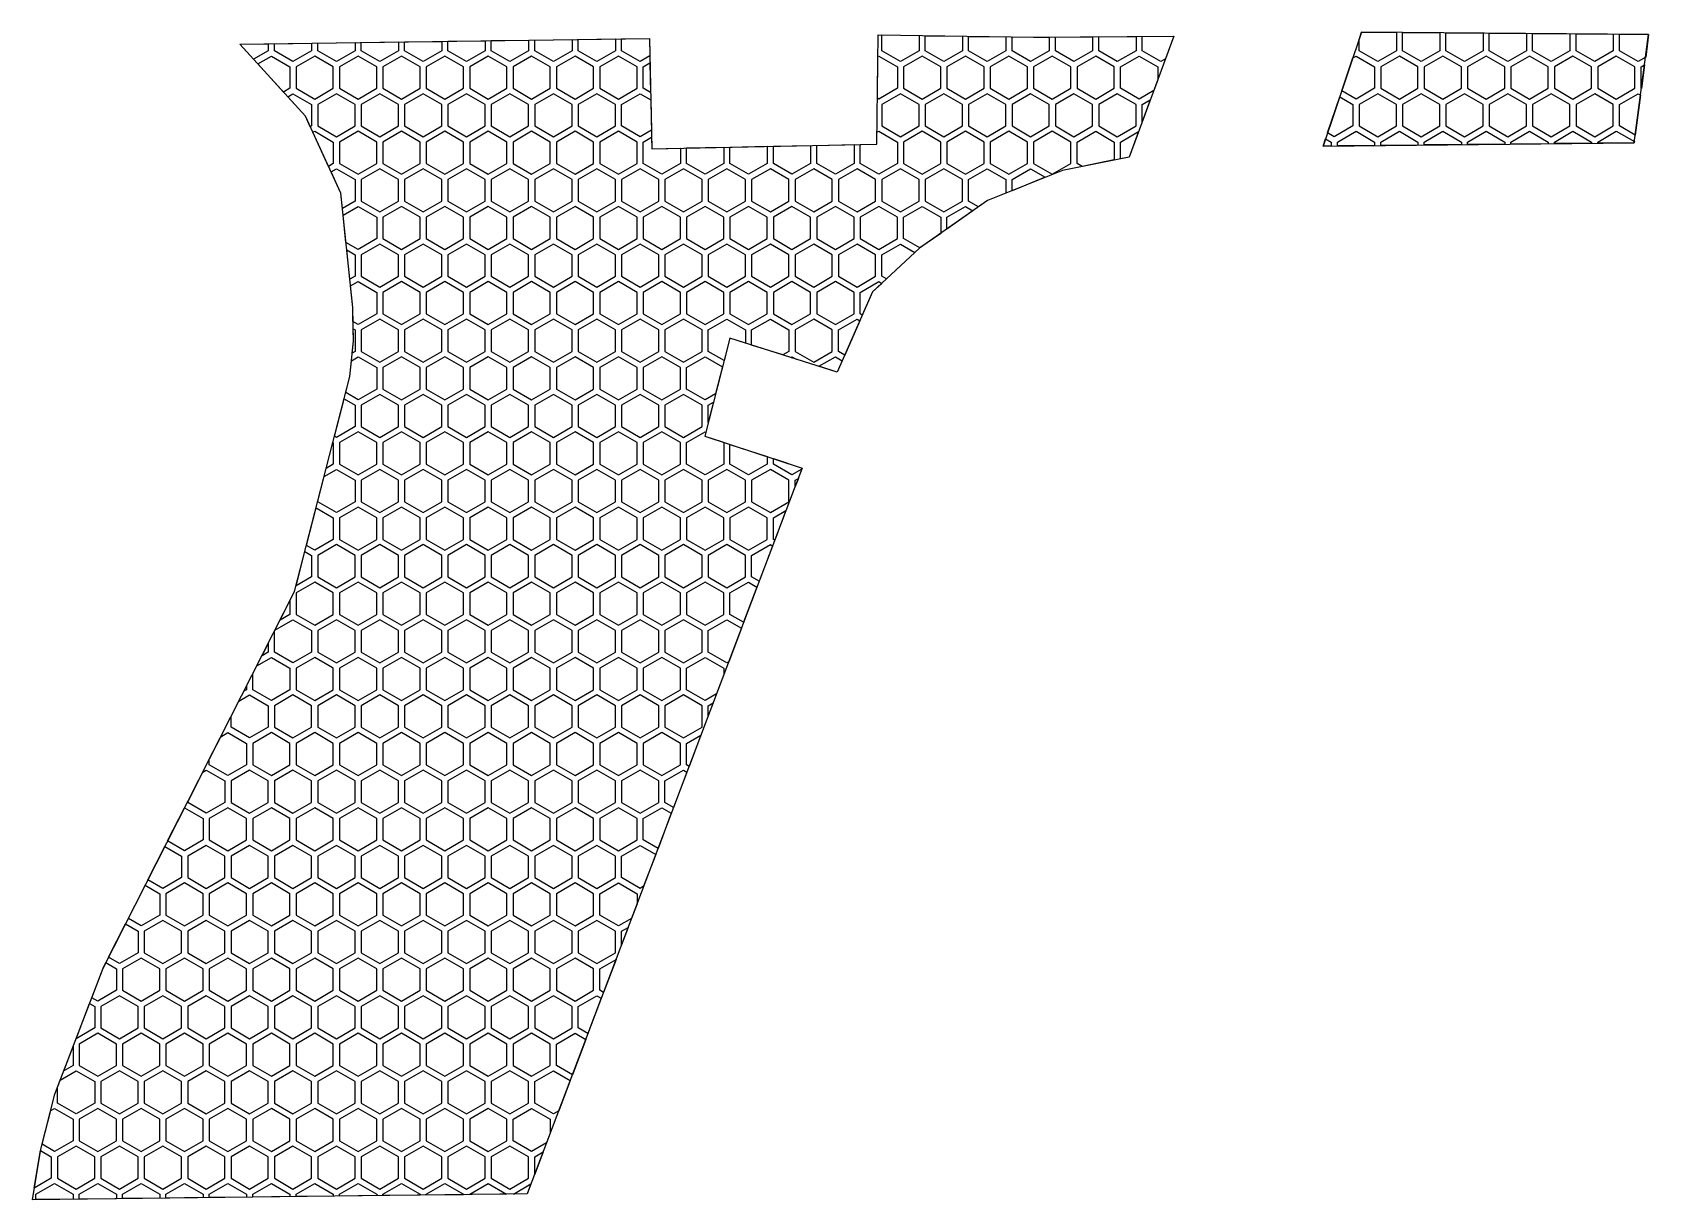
# Model space of a CAD drawing. Header units: millimetres. Extents: x -54 to 78, y -33 to 62.
import ezdxf

# ---------------------------------------------------------------- set-up
doc = ezdxf.new("R2010")
doc.units = ezdxf.units.MM
for name, color, linetype in [('background', 7, 'Continuous'), ('outline_1', 3, 'Continuous'), ('outline_2', 3, 'Continuous')]:
    doc.layers.add(name, color=color, linetype=linetype)

msp = doc.modelspace()

# ---------------------------------------------------------------- linework, layer by layer
at = {"layer": 'background'}
for points in [[(18.42, 61.89), (18.42, 60.66), (16.91, 59.78), (15.39, 60.66), (15.39, 61.94)], [(21.96, 61.84), (21.96, 60.66), (20.44, 59.78), (18.92, 60.66), (18.92, 61.88)], [(25.49, 61.78), (25.49, 60.66), (23.97, 59.78), (22.46, 60.66), (22.46, 61.83)], [(39.16, 61.85), (38.47, 60), (38.1, 59.78), (36.58, 60.66), (36.58, 61.83)], [(57.27, 62.14), (57.27, 60.66), (55.75, 59.78), (54.24, 60.66), (54.24, 61.57), (54.43, 62.16)], [(60.8, 62.11), (60.8, 60.66), (59.28, 59.78), (57.77, 60.66), (57.77, 62.13)], [(64.33, 62.08), (64.33, 60.66), (62.81, 59.78), (61.3, 60.66), (61.3, 62.11)], [(67.86, 62.06), (67.86, 60.66), (66.34, 59.78), (64.83, 60.66), (64.83, 62.08)], [(71.39, 62.03), (71.39, 60.66), (69.88, 59.78), (68.36, 60.66), (68.36, 62.06)], [(74.92, 62.01), (74.92, 60.66), (73.41, 59.78), (71.89, 60.66), (71.89, 62.03)], [(77.8, 61.99), (77.56, 60.14), (76.94, 59.78), (75.42, 60.66), (75.42, 62.01)], [(-36.85, 61.19), (-34.54, 61.23), (-34.54, 60.66), (-35.73, 59.97)], [(-31.01, 61.27), (-31.01, 60.66), (-32.53, 59.78), (-34.04, 60.66), (-34.04, 61.23)], [(-27.48, 61.32), (-27.48, 60.66), (-29, 59.78), (-30.51, 60.66), (-30.51, 61.28)], [(-23.95, 61.37), (-23.95, 60.66), (-25.46, 59.78), (-26.98, 60.66), (-26.98, 61.33)], [(-20.42, 61.42), (-20.42, 60.66), (-21.93, 59.78), (-23.45, 60.66), (-23.45, 61.38)], [(-16.89, 61.47), (-16.89, 60.66), (-18.4, 59.78), (-19.92, 60.66), (-19.92, 61.43)], [(-13.36, 61.52), (-13.36, 60.66), (-14.87, 59.78), (-16.39, 60.66), (-16.39, 61.48)], [(-9.82, 61.57), (-9.82, 60.66), (-11.34, 59.78), (-12.86, 60.66), (-12.86, 61.53)], [(-6.29, 61.62), (-6.29, 60.66), (-7.81, 59.78), (-9.32, 60.66), (-9.32, 61.58)], [(-3.52, 61.66), (-3.49, 60.24), (-4.28, 59.78), (-5.79, 60.66), (-5.79, 61.62)], [(29.02, 61.76), (29.02, 60.66), (27.5, 59.78), (25.99, 60.66), (25.99, 61.78), (27.74, 61.75)], [(32.55, 61.79), (32.55, 60.66), (31.03, 59.78), (29.52, 60.66), (29.52, 61.77)], [(36.08, 61.82), (36.08, 60.66), (34.56, 59.78), (33.05, 60.66), (33.05, 61.8)], [(-35.39, 59.59), (-34.29, 60.22), (-32.78, 59.35), (-32.78, 57.6), (-33.3, 57.3)], [(-29.25, 59.35), (-30.76, 60.22), (-32.28, 59.35), (-32.28, 57.6), (-30.76, 56.72), (-29.25, 57.6)], [(-25.71, 59.35), (-27.23, 60.22), (-28.75, 59.35), (-28.75, 57.6), (-27.23, 56.72), (-25.71, 57.6)], [(-22.18, 59.35), (-23.7, 60.22), (-25.21, 59.35), (-25.21, 57.6), (-23.7, 56.72), (-22.18, 57.6)], [(-18.65, 59.35), (-20.17, 60.22), (-21.68, 59.35), (-21.68, 57.6), (-20.17, 56.72), (-18.65, 57.6)], [(-15.12, 59.35), (-16.64, 60.22), (-18.15, 59.35), (-18.15, 57.6), (-16.64, 56.72), (-15.12, 57.6)], [(-11.59, 59.35), (-13.11, 60.22), (-14.62, 59.35), (-14.62, 57.6), (-13.11, 56.72), (-11.59, 57.6)], [(-8.06, 59.35), (-9.57, 60.22), (-11.09, 59.35), (-11.09, 57.6), (-9.57, 56.72), (-8.06, 57.6)], [(-4.53, 59.35), (-6.04, 60.22), (-7.56, 59.35), (-7.56, 57.6), (-6.04, 56.72), (-4.53, 57.6)], [(-3.42, 57.25), (-4.03, 57.6), (-4.03, 59.35), (-3.48, 59.67)], [(15.08, 60.19), (15.14, 60.22), (16.66, 59.35), (16.66, 57.6), (15.14, 56.72), (15.03, 56.79)], [(20.19, 59.35), (18.67, 60.22), (17.16, 59.35), (17.16, 57.6), (18.67, 56.72), (20.19, 57.6)], [(23.72, 59.35), (22.21, 60.22), (20.69, 59.35), (20.69, 57.6), (22.21, 56.72), (23.72, 57.6)], [(27.25, 59.35), (25.74, 60.22), (24.22, 59.35), (24.22, 57.6), (25.74, 56.72), (27.25, 57.6)], [(30.78, 59.35), (29.27, 60.22), (27.75, 59.35), (27.75, 57.6), (29.27, 56.72), (30.78, 57.6)], [(34.31, 59.35), (32.8, 60.22), (31.28, 59.35), (31.28, 57.6), (32.8, 56.72), (34.31, 57.6)], [(37.52, 57.41), (36.33, 56.72), (34.81, 57.6), (34.81, 59.35), (36.33, 60.22), (37.85, 59.35), (37.85, 58.3)], [(53.73, 60.08), (53.99, 60.22), (55.5, 59.35), (55.5, 57.6), (53.99, 56.72), (52.83, 57.39)], [(59.03, 59.35), (57.52, 60.22), (56, 59.35), (56, 57.6), (57.52, 56.72), (59.03, 57.6)], [(62.56, 59.35), (61.05, 60.22), (59.53, 59.35), (59.53, 57.6), (61.05, 56.72), (62.56, 57.6)], [(66.09, 59.35), (64.58, 60.22), (63.06, 59.35), (63.06, 57.6), (64.58, 56.72), (66.09, 57.6)], [(69.63, 59.35), (68.11, 60.22), (66.59, 59.35), (66.59, 57.6), (68.11, 56.72), (69.63, 57.6)], [(73.16, 59.35), (71.64, 60.22), (70.13, 59.35), (70.13, 57.6), (71.64, 56.72), (73.16, 57.6)], [(76.69, 59.35), (75.17, 60.22), (73.66, 59.35), (73.66, 57.6), (75.17, 56.72), (76.69, 57.6)], [(77.22, 57.58), (77.19, 57.6), (77.19, 59.35), (77.47, 59.51)], [(-31.52, 55.34), (-32.96, 56.92), (-32.53, 57.16), (-31.01, 56.29), (-31.01, 54.54), (-31.12, 54.48)], [(-27.48, 56.29), (-29, 57.16), (-30.51, 56.29), (-30.51, 54.54), (-29, 53.66), (-27.48, 54.54)], [(-23.95, 56.29), (-25.46, 57.16), (-26.98, 56.29), (-26.98, 54.54), (-25.46, 53.66), (-23.95, 54.54)], [(-20.42, 56.29), (-21.93, 57.16), (-23.45, 56.29), (-23.45, 54.54), (-21.93, 53.66), (-20.42, 54.54)], [(-16.89, 56.29), (-18.4, 57.16), (-19.92, 56.29), (-19.92, 54.54), (-18.4, 53.66), (-16.89, 54.54)], [(-13.36, 56.29), (-14.87, 57.16), (-16.39, 56.29), (-16.39, 54.54), (-14.87, 53.66), (-13.36, 54.54)], [(-9.82, 56.29), (-11.34, 57.16), (-12.86, 56.29), (-12.86, 54.54), (-11.34, 53.66), (-9.82, 54.54)], [(-6.29, 56.29), (-7.81, 57.16), (-9.32, 56.29), (-9.32, 54.54), (-7.81, 53.66), (-6.29, 54.54)], [(-3.36, 54.2), (-4.28, 53.66), (-5.79, 54.54), (-5.79, 56.29), (-4.28, 57.16), (-3.41, 56.66)], [(18.42, 56.29), (16.91, 57.16), (15.39, 56.29), (15.39, 54.54), (16.91, 53.66), (18.42, 54.54)], [(21.96, 56.29), (20.44, 57.16), (18.92, 56.29), (18.92, 54.54), (20.44, 53.66), (21.96, 54.54)], [(25.49, 56.29), (23.97, 57.16), (22.46, 56.29), (22.46, 54.54), (23.97, 53.66), (25.49, 54.54)], [(29.02, 56.29), (27.5, 57.16), (25.99, 56.29), (25.99, 54.54), (27.5, 53.66), (29.02, 54.54)], [(32.55, 56.29), (31.03, 57.16), (29.52, 56.29), (29.52, 54.54), (31.03, 53.66), (32.55, 54.54)], [(36.08, 56.29), (34.56, 57.16), (33.05, 56.29), (33.05, 54.54), (34.56, 53.66), (36.08, 54.54)], [(36.58, 54.88), (36.58, 56.29), (37.24, 56.67)], [(52.66, 56.91), (53.74, 56.29), (53.74, 54.54), (52.22, 53.66), (51.67, 53.98)], [(57.27, 56.29), (55.75, 57.16), (54.24, 56.29), (54.24, 54.54), (55.75, 53.66), (57.27, 54.54)], [(60.8, 56.29), (59.28, 57.16), (57.77, 56.29), (57.77, 54.54), (59.28, 53.66), (60.8, 54.54)], [(64.33, 56.29), (62.81, 57.16), (61.3, 56.29), (61.3, 54.54), (62.81, 53.66), (64.33, 54.54)], [(67.86, 56.29), (66.34, 57.16), (64.83, 56.29), (64.83, 54.54), (66.34, 53.66), (67.86, 54.54)], [(71.39, 56.29), (69.88, 57.16), (68.36, 56.29), (68.36, 54.54), (69.88, 53.66), (71.39, 54.54)], [(74.92, 56.29), (73.41, 57.16), (71.89, 56.29), (71.89, 54.54), (73.41, 53.66), (74.92, 54.54)], [(76.71, 53.8), (75.42, 54.54), (75.42, 56.29), (76.94, 57.16), (77.14, 57.05)], [(-30.91, 54.02), (-30.76, 54.11), (-29.25, 53.23), (-29.25, 51.48), (-29.64, 51.25)], [(-25.71, 53.23), (-27.23, 54.11), (-28.75, 53.23), (-28.75, 51.48), (-27.23, 50.61), (-25.71, 51.48)], [(-22.18, 53.23), (-23.7, 54.11), (-25.21, 53.23), (-25.21, 51.48), (-23.7, 50.61), (-22.18, 51.48)], [(-18.65, 53.23), (-20.17, 54.11), (-21.68, 53.23), (-21.68, 51.48), (-20.17, 50.61), (-18.65, 51.48)], [(-15.12, 53.23), (-16.64, 54.11), (-18.15, 53.23), (-18.15, 51.48), (-16.64, 50.61), (-15.12, 51.48)], [(-11.59, 53.23), (-13.11, 54.11), (-14.62, 53.23), (-14.62, 51.48), (-13.11, 50.61), (-11.59, 51.48)], [(-8.06, 53.23), (-9.57, 54.11), (-11.09, 53.23), (-11.09, 51.48), (-9.57, 50.61), (-8.06, 51.48)], [(-4.53, 53.23), (-6.04, 54.11), (-7.56, 53.23), (-7.56, 51.48), (-6.04, 50.61), (-4.53, 51.48)], [(14.98, 53.06), (14.99, 54.02), (15.14, 54.11), (16.66, 53.23), (16.66, 51.48), (15.14, 50.61), (13.63, 51.48), (13.63, 53.03)], [(20.19, 53.23), (18.67, 54.11), (17.16, 53.23), (17.16, 51.48), (18.67, 50.61), (20.19, 51.48)], [(23.72, 53.23), (22.21, 54.11), (20.69, 53.23), (20.69, 51.48), (22.21, 50.61), (23.72, 51.48)], [(27.25, 53.23), (25.74, 54.11), (24.22, 53.23), (24.22, 51.48), (25.74, 50.61), (27.25, 51.48)], [(30.78, 53.23), (29.27, 54.11), (27.75, 53.23), (27.75, 51.48), (29.27, 50.61), (30.78, 51.48)], [(31.7, 51.24), (31.28, 51.48), (31.28, 53.23), (32.8, 54.11), (34.31, 53.23), (34.31, 51.77)], [(35.52, 52.01), (34.81, 51.87), (34.81, 53.23), (36.29, 54.08)], [(52.47, 52.91), (52.47, 53.23), (53.99, 54.11), (55.5, 53.23), (55.5, 52.94)], [(56, 52.95), (56, 53.23), (57.52, 54.11), (59.03, 53.23), (59.03, 52.98)], [(59.53, 52.99), (59.53, 53.23), (61.05, 54.11), (62.56, 53.23), (62.56, 53.02)], [(63.06, 53.02), (63.06, 53.23), (64.58, 54.11), (66.09, 53.23), (66.09, 53.06)], [(66.59, 53.06), (66.59, 53.23), (68.11, 54.11), (69.63, 53.23), (69.63, 53.09)], [(70.13, 53.1), (70.13, 53.23), (71.64, 54.11), (73.16, 53.23), (73.16, 53.13)], [(76.63, 53.17), (73.66, 53.14), (73.66, 53.23), (75.17, 54.11), (76.64, 53.26)], [(-3.32, 52.69), (-1, 52.74), (-1, 51.48), (-2.51, 50.61), (-4.03, 51.48), (-4.03, 53.23), (-3.34, 53.63)], [(2.53, 52.81), (2.53, 51.48), (1.02, 50.61), (-0.5, 51.48), (-0.5, 52.75)], [(6.07, 52.88), (6.07, 51.48), (4.55, 50.61), (3.03, 51.48), (3.03, 52.82)], [(9.6, 52.95), (9.6, 51.48), (8.08, 50.61), (6.57, 51.48), (6.57, 52.89)], [(13.13, 53.02), (13.13, 51.48), (11.61, 50.61), (10.1, 51.48), (10.1, 52.96)], [(51.31, 52.9), (51.51, 53.5), (51.97, 53.23), (51.97, 52.91)], [(-28.63, 49.07), (-29.43, 50.8), (-29, 51.05), (-27.48, 50.17), (-27.48, 48.42), (-28.5, 47.83)], [(-23.95, 50.17), (-25.46, 51.05), (-26.98, 50.17), (-26.98, 48.42), (-25.46, 47.55), (-23.95, 48.42)], [(-20.42, 50.17), (-21.93, 51.05), (-23.45, 50.17), (-23.45, 48.42), (-21.93, 47.55), (-20.42, 48.42)], [(-16.89, 50.17), (-18.4, 51.05), (-19.92, 50.17), (-19.92, 48.42), (-18.4, 47.55), (-16.89, 48.42)], [(-13.36, 50.17), (-14.87, 51.05), (-16.39, 50.17), (-16.39, 48.42), (-14.87, 47.55), (-13.36, 48.42)], [(-9.82, 50.17), (-11.34, 51.05), (-12.86, 50.17), (-12.86, 48.42), (-11.34, 47.55), (-9.82, 48.42)], [(-6.29, 50.17), (-7.81, 51.05), (-9.32, 50.17), (-9.32, 48.42), (-7.81, 47.55), (-6.29, 48.42)], [(-2.76, 50.17), (-4.28, 51.05), (-5.79, 50.17), (-5.79, 48.42), (-4.28, 47.55), (-2.76, 48.42)], [(0.77, 50.17), (-0.75, 51.05), (-2.26, 50.17), (-2.26, 48.42), (-0.75, 47.55), (0.77, 48.42)], [(4.3, 50.17), (2.78, 51.05), (1.27, 50.17), (1.27, 48.42), (2.78, 47.55), (4.3, 48.42)], [(7.83, 50.17), (6.32, 51.05), (4.8, 50.17), (4.8, 48.42), (6.32, 47.55), (7.83, 48.42)], [(11.36, 50.17), (9.85, 51.05), (8.33, 50.17), (8.33, 48.42), (9.85, 47.55), (11.36, 48.42)], [(14.89, 50.17), (13.38, 51.05), (11.86, 50.17), (11.86, 48.42), (13.38, 47.55), (14.89, 48.42)], [(18.42, 50.17), (16.91, 51.05), (15.39, 50.17), (15.39, 48.42), (16.91, 47.55), (18.42, 48.42)], [(21.96, 50.17), (20.44, 51.05), (18.92, 50.17), (18.92, 48.42), (20.44, 47.55), (21.96, 48.42)], [(23.99, 48.46), (23.26, 47.96), (22.46, 48.42), (22.46, 50.17), (23.97, 51.05), (25.49, 50.17), (25.49, 49.07)], [(25.99, 49.27), (25.99, 50.17), (27.5, 51.05), (28.7, 50.36)], [(-28.45, 47.29), (-27.23, 47.99), (-25.71, 47.12), (-25.71, 45.37), (-27.23, 44.49), (-28.22, 45.06)], [(-22.18, 47.12), (-23.7, 47.99), (-25.21, 47.12), (-25.21, 45.37), (-23.7, 44.49), (-22.18, 45.37)], [(-18.65, 47.12), (-20.17, 47.99), (-21.68, 47.12), (-21.68, 45.37), (-20.17, 44.49), (-18.65, 45.37)], [(-15.12, 47.12), (-16.64, 47.99), (-18.15, 47.12), (-18.15, 45.37), (-16.64, 44.49), (-15.12, 45.37)], [(-11.59, 47.12), (-13.11, 47.99), (-14.62, 47.12), (-14.62, 45.37), (-13.11, 44.49), (-11.59, 45.37)], [(-8.06, 47.12), (-9.57, 47.99), (-11.09, 47.12), (-11.09, 45.37), (-9.57, 44.49), (-8.06, 45.37)], [(-4.53, 47.12), (-6.04, 47.99), (-7.56, 47.12), (-7.56, 45.37), (-6.04, 44.49), (-4.53, 45.37)], [(-1, 47.12), (-2.51, 47.99), (-4.03, 47.12), (-4.03, 45.37), (-2.51, 44.49), (-1, 45.37)], [(2.53, 47.12), (1.02, 47.99), (-0.5, 47.12), (-0.5, 45.37), (1.02, 44.49), (2.53, 45.37)], [(6.07, 47.12), (4.55, 47.99), (3.03, 47.12), (3.03, 45.37), (4.55, 44.49), (6.07, 45.37)], [(9.6, 47.12), (8.08, 47.99), (6.57, 47.12), (6.57, 45.37), (8.08, 44.49), (9.6, 45.37)], [(13.13, 47.12), (11.61, 47.99), (10.1, 47.12), (10.1, 45.37), (11.61, 44.49), (13.13, 45.37)], [(16.66, 47.12), (15.14, 47.99), (13.63, 47.12), (13.63, 45.37), (15.14, 44.49), (16.66, 45.37)], [(18.48, 44.61), (17.16, 45.37), (17.16, 47.12), (18.67, 47.99), (20.19, 47.12), (20.19, 45.8)], [(20.69, 46.15), (20.69, 47.12), (22.21, 47.99), (22.81, 47.64)], [(-23.95, 44.06), (-25.46, 44.93), (-26.98, 44.06), (-26.98, 42.31), (-25.46, 41.43), (-23.95, 42.31)], [(-20.42, 44.06), (-21.93, 44.93), (-23.45, 44.06), (-23.45, 42.31), (-21.93, 41.43), (-20.42, 42.31)], [(-16.89, 44.06), (-18.4, 44.93), (-19.92, 44.06), (-19.92, 42.31), (-18.4, 41.43), (-16.89, 42.31)], [(-13.36, 44.06), (-14.87, 44.93), (-16.39, 44.06), (-16.39, 42.31), (-14.87, 41.43), (-13.36, 42.31)], [(-9.82, 44.06), (-11.34, 44.93), (-12.86, 44.06), (-12.86, 42.31), (-11.34, 41.43), (-9.82, 42.31)], [(-6.29, 44.06), (-7.81, 44.93), (-9.32, 44.06), (-9.32, 42.31), (-7.81, 41.43), (-6.29, 42.31)], [(-2.76, 44.06), (-4.28, 44.93), (-5.79, 44.06), (-5.79, 42.31), (-4.28, 41.43), (-2.76, 42.31)], [(0.77, 44.06), (-0.75, 44.93), (-2.26, 44.06), (-2.26, 42.31), (-0.75, 41.43), (0.77, 42.31)], [(4.3, 44.06), (2.78, 44.93), (1.27, 44.06), (1.27, 42.31), (2.78, 41.43), (4.3, 42.31)], [(7.83, 44.06), (6.32, 44.93), (4.8, 44.06), (4.8, 42.31), (6.32, 41.43), (7.83, 42.31)], [(11.36, 44.06), (9.85, 44.93), (8.33, 44.06), (8.33, 42.31), (9.85, 41.43), (11.36, 42.31)], [(14.89, 44.06), (13.38, 44.93), (11.86, 44.06), (11.86, 42.31), (13.38, 41.43), (14.89, 42.31)], [(15.77, 42.09), (15.39, 42.31), (15.39, 44.06), (16.91, 44.93), (18.09, 44.25)], [(-28.15, 44.45), (-27.48, 44.06), (-27.48, 42.31), (-27.91, 42.06)], [(-27.67, 39.78), (-27.85, 41.52), (-27.23, 41.87), (-25.71, 41), (-25.71, 39.25), (-27.23, 38.37), (-27.65, 38.62)], [(-22.18, 41), (-23.7, 41.87), (-25.21, 41), (-25.21, 39.25), (-23.7, 38.37), (-22.18, 39.25)], [(-18.65, 41), (-20.17, 41.87), (-21.68, 41), (-21.68, 39.25), (-20.17, 38.37), (-18.65, 39.25)], [(-15.12, 41), (-16.64, 41.87), (-18.15, 41), (-18.15, 39.25), (-16.64, 38.37), (-15.12, 39.25)], [(-11.59, 41), (-13.11, 41.87), (-14.62, 41), (-14.62, 39.25), (-13.11, 38.37), (-11.59, 39.25)], [(-8.06, 41), (-9.57, 41.87), (-11.09, 41), (-11.09, 39.25), (-9.57, 38.37), (-8.06, 39.25)], [(-4.53, 41), (-6.04, 41.87), (-7.56, 41), (-7.56, 39.25), (-6.04, 38.37), (-4.53, 39.25)], [(-1, 41), (-2.51, 41.87), (-4.03, 41), (-4.03, 39.25), (-2.51, 38.37), (-1, 39.25)], [(2.53, 41), (1.02, 41.87), (-0.5, 41), (-0.5, 39.25), (1.02, 38.37), (2.53, 39.25)], [(6.07, 41), (4.55, 41.87), (3.03, 41), (3.03, 39.25), (4.55, 38.37), (6.07, 39.25)], [(9.6, 41), (8.08, 41.87), (6.57, 41), (6.57, 39.25), (8.08, 38.37), (9.6, 39.25)], [(13.13, 41), (11.61, 41.87), (10.1, 41), (10.1, 39.25), (11.61, 38.37), (13.13, 39.25)], [(14.64, 41.04), (13.8, 39.15), (13.63, 39.25), (13.63, 41), (15.14, 41.87), (15.39, 41.73)], [(-23.95, 37.94), (-25.46, 38.82), (-26.98, 37.94), (-26.98, 36.19), (-25.46, 35.32), (-23.95, 36.19)], [(-20.42, 37.94), (-21.93, 38.82), (-23.45, 37.94), (-23.45, 36.19), (-21.93, 35.32), (-20.42, 36.19)], [(-16.89, 37.94), (-18.4, 38.82), (-19.92, 37.94), (-19.92, 36.19), (-18.4, 35.32), (-16.89, 36.19)], [(-13.36, 37.94), (-14.87, 38.82), (-16.39, 37.94), (-16.39, 36.19), (-14.87, 35.32), (-13.36, 36.19)], [(-9.82, 37.94), (-11.34, 38.82), (-12.86, 37.94), (-12.86, 36.19), (-11.34, 35.32), (-9.82, 36.19)], [(-6.29, 37.94), (-7.81, 38.82), (-9.32, 37.94), (-9.32, 36.19), (-7.81, 35.32), (-6.29, 36.19)], [(-2.76, 37.94), (-4.28, 38.82), (-5.79, 37.94), (-5.79, 36.19), (-4.28, 35.32), (-2.76, 36.19)], [(0.77, 37.94), (-0.75, 38.82), (-2.26, 37.94), (-2.26, 36.19), (-0.75, 35.32), (0.77, 36.19)], [(3.02, 37.28), (2.55, 35.45), (1.27, 36.19), (1.27, 37.94), (2.78, 38.82), (4.3, 37.94), (4.3, 36.87)], [(4.8, 36.71), (4.8, 37.94), (6.32, 38.82), (7.83, 37.94), (7.83, 36.19), (7.34, 35.91)], [(11.36, 37.94), (9.85, 38.82), (8.33, 37.94), (8.33, 36.19), (9.85, 35.32), (11.36, 36.19)], [(12.37, 35.9), (11.86, 36.19), (11.86, 37.94), (13.38, 38.82), (13.6, 38.69)], [(-27.61, 37.04), (-27.63, 38.03), (-27.48, 37.94), (-27.48, 36.19), (-27.71, 36.06)], [(-27.91, 34.14), (-27.78, 35.44), (-27.23, 35.76), (-25.71, 34.88), (-25.71, 33.13), (-27.23, 32.26), (-28.24, 32.84)], [(-22.18, 34.88), (-23.7, 35.76), (-25.21, 34.88), (-25.21, 33.13), (-23.7, 32.26), (-22.18, 33.13)], [(-18.65, 34.88), (-20.17, 35.76), (-21.68, 34.88), (-21.68, 33.13), (-20.17, 32.26), (-18.65, 33.13)], [(-15.12, 34.88), (-16.64, 35.76), (-18.15, 34.88), (-18.15, 33.13), (-16.64, 32.26), (-15.12, 33.13)], [(-11.59, 34.88), (-13.11, 35.76), (-14.62, 34.88), (-14.62, 33.13), (-13.11, 32.26), (-11.59, 33.13)], [(-8.06, 34.88), (-9.57, 35.76), (-11.09, 34.88), (-11.09, 33.13), (-9.57, 32.26), (-8.06, 33.13)], [(-4.53, 34.88), (-6.04, 35.76), (-7.56, 34.88), (-7.56, 33.13), (-6.04, 32.26), (-4.53, 33.13)], [(-1, 34.88), (-2.51, 35.76), (-4.03, 34.88), (-4.03, 33.13), (-2.51, 32.26), (-1, 33.13)], [(1.86, 32.74), (1.02, 32.26), (-0.5, 33.13), (-0.5, 34.88), (1.02, 35.76), (2.42, 34.95)], [(7.98, 35.7), (8.08, 35.76), (8.42, 35.56)], [(11.75, 34.5), (10.26, 34.98), (11.61, 35.76), (12.17, 35.44)], [(-28.37, 32.34), (-27.48, 31.83), (-27.48, 30.08), (-29, 29.2), (-29.15, 29.29)], [(-23.95, 31.83), (-25.46, 32.7), (-26.98, 31.83), (-26.98, 30.08), (-25.46, 29.2), (-23.95, 30.08)], [(-20.42, 31.83), (-21.93, 32.7), (-23.45, 31.83), (-23.45, 30.08), (-21.93, 29.2), (-20.42, 30.08)], [(-16.89, 31.83), (-18.4, 32.7), (-19.92, 31.83), (-19.92, 30.08), (-18.4, 29.2), (-16.89, 30.08)], [(-13.36, 31.83), (-14.87, 32.7), (-16.39, 31.83), (-16.39, 30.08), (-14.87, 29.2), (-13.36, 30.08)], [(-9.82, 31.83), (-11.34, 32.7), (-12.86, 31.83), (-12.86, 30.08), (-11.34, 29.2), (-9.82, 30.08)], [(-6.29, 31.83), (-7.81, 32.7), (-9.32, 31.83), (-9.32, 30.08), (-7.81, 29.2), (-6.29, 30.08)], [(-2.76, 31.83), (-4.28, 32.7), (-5.79, 31.83), (-5.79, 30.08), (-4.28, 29.2), (-2.76, 30.08)], [(0.77, 31.83), (-0.75, 32.7), (-2.26, 31.83), (-2.26, 30.08), (-0.75, 29.2), (0.77, 30.08)], [(1.27, 30.42), (1.27, 31.83), (1.69, 32.07)], [(-25.71, 28.77), (-27.23, 29.64), (-28.75, 28.77), (-28.75, 27.02), (-27.23, 26.14), (-25.71, 27.02)], [(-22.18, 28.77), (-23.7, 29.64), (-25.21, 28.77), (-25.21, 27.02), (-23.7, 26.14), (-22.18, 27.02)], [(-18.65, 28.77), (-20.17, 29.64), (-21.68, 28.77), (-21.68, 27.02), (-20.17, 26.14), (-18.65, 27.02)], [(-15.12, 28.77), (-16.64, 29.64), (-18.15, 28.77), (-18.15, 27.02), (-16.64, 26.14), (-15.12, 27.02)], [(-11.59, 28.77), (-13.11, 29.64), (-14.62, 28.77), (-14.62, 27.02), (-13.11, 26.14), (-11.59, 27.02)], [(-8.06, 28.77), (-9.57, 29.64), (-11.09, 28.77), (-11.09, 27.02), (-9.57, 26.14), (-8.06, 27.02)], [(-4.53, 28.77), (-6.04, 29.64), (-7.56, 28.77), (-7.56, 27.02), (-6.04, 26.14), (-4.53, 27.02)], [(-1, 28.77), (-2.51, 29.64), (-4.03, 28.77), (-4.03, 27.02), (-2.51, 26.14), (-1, 27.02)], [(0.98, 29.31), (2.42, 28.84), (2.53, 28.77), (2.53, 27.02), (1.02, 26.14), (-0.5, 27.02), (-0.5, 28.77), (1.02, 29.64), (1.06, 29.62)], [(-29.28, 28.79), (-29.25, 28.77), (-29.25, 27.02), (-29.82, 26.68)], [(6.07, 27.63), (6.07, 27.02), (4.55, 26.14), (3.03, 27.02), (3.03, 28.63)], [(-30, 26.01), (-29, 26.58), (-27.48, 25.71), (-27.48, 23.96), (-29, 23.08), (-30.51, 23.96), (-30.51, 24)], [(-23.95, 25.71), (-25.46, 26.58), (-26.98, 25.71), (-26.98, 23.96), (-25.46, 23.08), (-23.95, 23.96)], [(-20.42, 25.71), (-21.93, 26.58), (-23.45, 25.71), (-23.45, 23.96), (-21.93, 23.08), (-20.42, 23.96)], [(-16.89, 25.71), (-18.4, 26.58), (-19.92, 25.71), (-19.92, 23.96), (-18.4, 23.08), (-16.89, 23.96)], [(-13.36, 25.71), (-14.87, 26.58), (-16.39, 25.71), (-16.39, 23.96), (-14.87, 23.08), (-13.36, 23.96)], [(-9.82, 25.71), (-11.34, 26.58), (-12.86, 25.71), (-12.86, 23.96), (-11.34, 23.08), (-9.82, 23.96)], [(-6.29, 25.71), (-7.81, 26.58), (-9.32, 25.71), (-9.32, 23.96), (-7.81, 23.08), (-6.29, 23.96)], [(-2.76, 25.71), (-4.28, 26.58), (-5.79, 25.71), (-5.79, 23.96), (-4.28, 23.08), (-2.76, 23.96)], [(0.77, 25.71), (-0.75, 26.58), (-2.26, 25.71), (-2.26, 23.96), (-0.75, 23.08), (0.77, 23.96)], [(4.3, 25.71), (2.78, 26.58), (1.27, 25.71), (1.27, 23.96), (2.78, 23.08), (4.3, 23.96)], [(7.83, 25.71), (6.32, 26.58), (4.8, 25.71), (4.8, 23.96), (6.32, 23.08), (7.83, 23.96)], [(8.92, 26.69), (8.89, 26.61), (8.08, 26.14), (6.57, 27.02), (6.57, 27.47)], [(8.33, 25.2), (8.33, 25.71), (8.6, 25.86)], [(-30.65, 23.46), (-29.25, 22.65), (-29.25, 20.9), (-30.76, 20.03), (-31.43, 20.41)], [(-25.71, 22.65), (-27.23, 23.53), (-28.75, 22.65), (-28.75, 20.9), (-27.23, 20.03), (-25.71, 20.9)], [(-22.18, 22.65), (-23.7, 23.53), (-25.21, 22.65), (-25.21, 20.9), (-23.7, 20.03), (-22.18, 20.9)], [(-18.65, 22.65), (-20.17, 23.53), (-21.68, 22.65), (-21.68, 20.9), (-20.17, 20.03), (-18.65, 20.9)], [(-15.12, 22.65), (-16.64, 23.53), (-18.15, 22.65), (-18.15, 20.9), (-16.64, 20.03), (-15.12, 20.9)], [(-11.59, 22.65), (-13.11, 23.53), (-14.62, 22.65), (-14.62, 20.9), (-13.11, 20.03), (-11.59, 20.9)], [(-8.06, 22.65), (-9.57, 23.53), (-11.09, 22.65), (-11.09, 20.9), (-9.57, 20.03), (-8.06, 20.9)], [(-4.53, 22.65), (-6.04, 23.53), (-7.56, 22.65), (-7.56, 20.9), (-6.04, 20.03), (-4.53, 20.9)], [(-1, 22.65), (-2.51, 23.53), (-4.03, 22.65), (-4.03, 20.9), (-2.51, 20.03), (-1, 20.9)], [(2.53, 22.65), (1.02, 23.53), (-0.5, 22.65), (-0.5, 20.9), (1.02, 20.03), (2.53, 20.9)], [(6.07, 22.65), (4.55, 23.53), (3.03, 22.65), (3.03, 20.9), (4.55, 20.03), (6.07, 20.9)], [(6.68, 20.84), (6.57, 20.9), (6.57, 22.65), (7.59, 23.24)], [(-31.56, 19.91), (-31.01, 19.59), (-31.01, 17.84), (-32.28, 17.11)], [(-27.48, 19.59), (-29, 20.47), (-30.51, 19.59), (-30.51, 17.84), (-29, 16.97), (-27.48, 17.84)], [(-23.95, 19.59), (-25.46, 20.47), (-26.98, 19.59), (-26.98, 17.84), (-25.46, 16.97), (-23.95, 17.84)], [(-20.42, 19.59), (-21.93, 20.47), (-23.45, 19.59), (-23.45, 17.84), (-21.93, 16.97), (-20.42, 17.84)], [(-16.89, 19.59), (-18.4, 20.47), (-19.92, 19.59), (-19.92, 17.84), (-18.4, 16.97), (-16.89, 17.84)], [(-13.36, 19.59), (-14.87, 20.47), (-16.39, 19.59), (-16.39, 17.84), (-14.87, 16.97), (-13.36, 17.84)], [(-9.82, 19.59), (-11.34, 20.47), (-12.86, 19.59), (-12.86, 17.84), (-11.34, 16.97), (-9.82, 17.84)], [(-6.29, 19.59), (-7.81, 20.47), (-9.32, 19.59), (-9.32, 17.84), (-7.81, 16.97), (-6.29, 17.84)], [(-2.76, 19.59), (-4.28, 20.47), (-5.79, 19.59), (-5.79, 17.84), (-4.28, 16.97), (-2.76, 17.84)], [(0.77, 19.59), (-0.75, 20.47), (-2.26, 19.59), (-2.26, 17.84), (-0.75, 16.97), (0.77, 17.84)], [(4.3, 19.59), (2.78, 20.47), (1.27, 19.59), (1.27, 17.84), (2.78, 16.97), (4.3, 17.84)], [(5.41, 17.49), (4.8, 17.84), (4.8, 19.59), (6.32, 20.47), (6.5, 20.36)], [(-29.25, 16.54), (-30.76, 17.41), (-32.28, 16.54), (-32.28, 14.79), (-30.76, 13.91), (-29.25, 14.79)], [(-25.71, 16.54), (-27.23, 17.41), (-28.75, 16.54), (-28.75, 14.79), (-27.23, 13.91), (-25.71, 14.79)], [(-22.18, 16.54), (-23.7, 17.41), (-25.21, 16.54), (-25.21, 14.79), (-23.7, 13.91), (-22.18, 14.79)], [(-18.65, 16.54), (-20.17, 17.41), (-21.68, 16.54), (-21.68, 14.79), (-20.17, 13.91), (-18.65, 14.79)], [(-15.12, 16.54), (-16.64, 17.41), (-18.15, 16.54), (-18.15, 14.79), (-16.64, 13.91), (-15.12, 14.79)], [(-11.59, 16.54), (-13.11, 17.41), (-14.62, 16.54), (-14.62, 14.79), (-13.11, 13.91), (-11.59, 14.79)], [(-8.06, 16.54), (-9.57, 17.41), (-11.09, 16.54), (-11.09, 14.79), (-9.57, 13.91), (-8.06, 14.79)], [(-4.53, 16.54), (-6.04, 17.41), (-7.56, 16.54), (-7.56, 14.79), (-6.04, 13.91), (-4.53, 14.79)], [(-1, 16.54), (-2.51, 17.41), (-4.03, 16.54), (-4.03, 14.79), (-2.51, 13.91), (-1, 14.79)], [(2.53, 16.54), (1.02, 17.41), (-0.5, 16.54), (-0.5, 14.79), (1.02, 13.91), (2.53, 14.79)], [(4.14, 14.15), (3.03, 14.79), (3.03, 16.54), (4.55, 17.41), (5.23, 17.02)], [(-32.78, 15.9), (-32.78, 14.79), (-33.58, 14.32)], [(-34, 13.5), (-32.53, 14.35), (-31.01, 13.48), (-31.01, 11.73), (-32.53, 10.85), (-34.04, 11.73), (-34.04, 13.41)], [(-27.48, 13.48), (-29, 14.35), (-30.51, 13.48), (-30.51, 11.73), (-29, 10.85), (-27.48, 11.73)], [(-23.95, 13.48), (-25.46, 14.35), (-26.98, 13.48), (-26.98, 11.73), (-25.46, 10.85), (-23.95, 11.73)], [(-20.42, 13.48), (-21.93, 14.35), (-23.45, 13.48), (-23.45, 11.73), (-21.93, 10.85), (-20.42, 11.73)], [(-16.89, 13.48), (-18.4, 14.35), (-19.92, 13.48), (-19.92, 11.73), (-18.4, 10.85), (-16.89, 11.73)], [(-13.36, 13.48), (-14.87, 14.35), (-16.39, 13.48), (-16.39, 11.73), (-14.87, 10.85), (-13.36, 11.73)], [(-9.82, 13.48), (-11.34, 14.35), (-12.86, 13.48), (-12.86, 11.73), (-11.34, 10.85), (-9.82, 11.73)], [(-6.29, 13.48), (-7.81, 14.35), (-9.32, 13.48), (-9.32, 11.73), (-7.81, 10.85), (-6.29, 11.73)], [(-2.76, 13.48), (-4.28, 14.35), (-5.79, 13.48), (-5.79, 11.73), (-4.28, 10.85), (-2.76, 11.73)], [(0.77, 13.48), (-0.75, 14.35), (-2.26, 13.48), (-2.26, 11.73), (-0.75, 10.85), (0.77, 11.73)], [(2.93, 10.94), (2.78, 10.85), (1.27, 11.73), (1.27, 13.48), (2.78, 14.35), (3.96, 13.67)], [(-34.54, 12.43), (-34.54, 11.73), (-35.05, 11.43)], [(-35.47, 10.62), (-34.29, 11.29), (-32.78, 10.42), (-32.78, 8.67), (-34.29, 7.79), (-35.81, 8.67), (-35.81, 9.95)], [(-29.25, 10.42), (-30.76, 11.29), (-32.28, 10.42), (-32.28, 8.67), (-30.76, 7.79), (-29.25, 8.67)], [(-25.71, 10.42), (-27.23, 11.29), (-28.75, 10.42), (-28.75, 8.67), (-27.23, 7.79), (-25.71, 8.67)], [(-22.18, 10.42), (-23.7, 11.29), (-25.21, 10.42), (-25.21, 8.67), (-23.7, 7.79), (-22.18, 8.67)], [(-18.65, 10.42), (-20.17, 11.29), (-21.68, 10.42), (-21.68, 8.67), (-20.17, 7.79), (-18.65, 8.67)], [(-15.12, 10.42), (-16.64, 11.29), (-18.15, 10.42), (-18.15, 8.67), (-16.64, 7.79), (-15.12, 8.67)], [(-11.59, 10.42), (-13.11, 11.29), (-14.62, 10.42), (-14.62, 8.67), (-13.11, 7.79), (-11.59, 8.67)], [(-8.06, 10.42), (-9.57, 11.29), (-11.09, 10.42), (-11.09, 8.67), (-9.57, 7.79), (-8.06, 8.67)], [(-4.53, 10.42), (-6.04, 11.29), (-7.56, 10.42), (-7.56, 8.67), (-6.04, 7.79), (-4.53, 8.67)], [(-1, 10.42), (-2.51, 11.29), (-4.03, 10.42), (-4.03, 8.67), (-2.51, 7.79), (-1, 8.67)], [(1.94, 8.33), (1.02, 7.79), (-0.5, 8.67), (-0.5, 10.42), (1.02, 11.29), (2.53, 10.42), (2.53, 9.9)], [(-36.94, 7.73), (-36.06, 8.24), (-34.54, 7.36), (-34.54, 5.61), (-36.06, 4.74), (-37.57, 5.61), (-37.57, 6.48)], [(-36.31, 8.96), (-36.31, 8.67), (-36.52, 8.55)], [(-31.01, 7.36), (-32.53, 8.24), (-34.04, 7.36), (-34.04, 5.61), (-32.53, 4.74), (-31.01, 5.61)], [(-27.48, 7.36), (-29, 8.24), (-30.51, 7.36), (-30.51, 5.61), (-29, 4.74), (-27.48, 5.61)], [(-23.95, 7.36), (-25.46, 8.24), (-26.98, 7.36), (-26.98, 5.61), (-25.46, 4.74), (-23.95, 5.61)], [(-20.42, 7.36), (-21.93, 8.24), (-23.45, 7.36), (-23.45, 5.61), (-21.93, 4.74), (-20.42, 5.61)], [(-16.89, 7.36), (-18.4, 8.24), (-19.92, 7.36), (-19.92, 5.61), (-18.4, 4.74), (-16.89, 5.61)], [(-13.36, 7.36), (-14.87, 8.24), (-16.39, 7.36), (-16.39, 5.61), (-14.87, 4.74), (-13.36, 5.61)], [(-9.82, 7.36), (-11.34, 8.24), (-12.86, 7.36), (-12.86, 5.61), (-11.34, 4.74), (-9.82, 5.61)], [(-6.29, 7.36), (-7.81, 8.24), (-9.32, 7.36), (-9.32, 5.61), (-7.81, 4.74), (-6.29, 5.61)], [(-2.76, 7.36), (-4.28, 8.24), (-5.79, 7.36), (-5.79, 5.61), (-4.28, 4.74), (-2.76, 5.61)], [(0.77, 7.36), (-0.75, 8.24), (-2.26, 7.36), (-2.26, 5.61), (-0.75, 4.74), (0.77, 5.61)], [(1.27, 6.55), (1.27, 7.36), (1.66, 7.59)], [(-38.41, 4.84), (-37.82, 5.18), (-36.31, 4.3), (-36.31, 2.55), (-37.82, 1.68), (-39.34, 2.55), (-39.34, 3.01)], [(-32.78, 4.3), (-34.29, 5.18), (-35.81, 4.3), (-35.81, 2.55), (-34.29, 1.68), (-32.78, 2.55)], [(-29.25, 4.3), (-30.76, 5.18), (-32.28, 4.3), (-32.28, 2.55), (-30.76, 1.68), (-29.25, 2.55)], [(-25.71, 4.3), (-27.23, 5.18), (-28.75, 4.3), (-28.75, 2.55), (-27.23, 1.68), (-25.71, 2.55)], [(-22.18, 4.3), (-23.7, 5.18), (-25.21, 4.3), (-25.21, 2.55), (-23.7, 1.68), (-22.18, 2.55)], [(-18.65, 4.3), (-20.17, 5.18), (-21.68, 4.3), (-21.68, 2.55), (-20.17, 1.68), (-18.65, 2.55)], [(-15.12, 4.3), (-16.64, 5.18), (-18.15, 4.3), (-18.15, 2.55), (-16.64, 1.68), (-15.12, 2.55)], [(-11.59, 4.3), (-13.11, 5.18), (-14.62, 4.3), (-14.62, 2.55), (-13.11, 1.68), (-11.59, 2.55)], [(-8.06, 4.3), (-9.57, 5.18), (-11.09, 4.3), (-11.09, 2.55), (-9.57, 1.68), (-8.06, 2.55)], [(-4.53, 4.3), (-6.04, 5.18), (-7.56, 4.3), (-7.56, 2.55), (-6.04, 1.68), (-4.53, 2.55)], [(-1, 4.3), (-2.51, 5.18), (-4.03, 4.3), (-4.03, 2.55), (-2.51, 1.68), (-1, 2.55)], [(-0.29, 2.43), (-0.5, 2.55), (-0.5, 4.3), (0.67, 4.98)], [(-39.88, 1.95), (-39.59, 2.12), (-38.07, 1.25), (-38.07, -0.5), (-39.59, -1.38), (-41.1, -0.5), (-41.1, -0.46)], [(-34.54, 1.25), (-36.06, 2.12), (-37.57, 1.25), (-37.57, -0.5), (-36.06, -1.38), (-34.54, -0.5)], [(-31.01, 1.25), (-32.53, 2.12), (-34.04, 1.25), (-34.04, -0.5), (-32.53, -1.38), (-31.01, -0.5)], [(-27.48, 1.25), (-29, 2.12), (-30.51, 1.25), (-30.51, -0.5), (-29, -1.38), (-27.48, -0.5)], [(-23.95, 1.25), (-25.46, 2.12), (-26.98, 1.25), (-26.98, -0.5), (-25.46, -1.38), (-23.95, -0.5)], [(-20.42, 1.25), (-21.93, 2.12), (-23.45, 1.25), (-23.45, -0.5), (-21.93, -1.38), (-20.42, -0.5)], [(-16.89, 1.25), (-18.4, 2.12), (-19.92, 1.25), (-19.92, -0.5), (-18.4, -1.38), (-16.89, -0.5)], [(-13.36, 1.25), (-14.87, 2.12), (-16.39, 1.25), (-16.39, -0.5), (-14.87, -1.38), (-13.36, -0.5)], [(-9.82, 1.25), (-11.34, 2.12), (-12.86, 1.25), (-12.86, -0.5), (-11.34, -1.38), (-9.82, -0.5)], [(-6.29, 1.25), (-7.81, 2.12), (-9.32, 1.25), (-9.32, -0.5), (-7.81, -1.38), (-6.29, -0.5)], [(-2.76, 1.25), (-4.28, 2.12), (-5.79, 1.25), (-5.79, -0.5), (-4.28, -1.38), (-2.76, -0.5)], [(-1.56, -0.91), (-2.26, -0.5), (-2.26, 1.25), (-0.75, 2.12), (-0.47, 1.96)], [(-41.35, -0.94), (-39.84, -1.81), (-39.84, -3.56), (-41.35, -4.44), (-42.73, -3.64)], [(-36.31, -1.81), (-37.82, -0.94), (-39.34, -1.81), (-39.34, -3.56), (-37.82, -4.44), (-36.31, -3.56)], [(-32.78, -1.81), (-34.29, -0.94), (-35.81, -1.81), (-35.81, -3.56), (-34.29, -4.44), (-32.78, -3.56)], [(-29.25, -1.81), (-30.76, -0.94), (-32.28, -1.81), (-32.28, -3.56), (-30.76, -4.44), (-29.25, -3.56)], [(-25.71, -1.81), (-27.23, -0.94), (-28.75, -1.81), (-28.75, -3.56), (-27.23, -4.44), (-25.71, -3.56)], [(-22.18, -1.81), (-23.7, -0.94), (-25.21, -1.81), (-25.21, -3.56), (-23.7, -4.44), (-22.18, -3.56)], [(-18.65, -1.81), (-20.17, -0.94), (-21.68, -1.81), (-21.68, -3.56), (-20.17, -4.44), (-18.65, -3.56)], [(-15.12, -1.81), (-16.64, -0.94), (-18.15, -1.81), (-18.15, -3.56), (-16.64, -4.44), (-15.12, -3.56)], [(-11.59, -1.81), (-13.11, -0.94), (-14.62, -1.81), (-14.62, -3.56), (-13.11, -4.44), (-11.59, -3.56)], [(-8.06, -1.81), (-9.57, -0.94), (-11.09, -1.81), (-11.09, -3.56), (-9.57, -4.44), (-8.06, -3.56)], [(-4.53, -1.81), (-6.04, -0.94), (-7.56, -1.81), (-7.56, -3.56), (-6.04, -4.44), (-4.53, -3.56)], [(-2.82, -4.26), (-4.03, -3.56), (-4.03, -1.81), (-2.51, -0.94), (-1.74, -1.38)], [(-42.95, -4.09), (-41.6, -4.87), (-41.6, -6.62), (-43.12, -7.5), (-44.33, -6.8)], [(-38.07, -4.87), (-39.59, -4), (-41.1, -4.87), (-41.1, -6.62), (-39.59, -7.5), (-38.07, -6.62)], [(-34.54, -4.87), (-36.06, -4), (-37.57, -4.87), (-37.57, -6.62), (-36.06, -7.5), (-34.54, -6.62)], [(-31.01, -4.87), (-32.53, -4), (-34.04, -4.87), (-34.04, -6.62), (-32.53, -7.5), (-31.01, -6.62)], [(-27.48, -4.87), (-29, -4), (-30.51, -4.87), (-30.51, -6.62), (-29, -7.5), (-27.48, -6.62)], [(-23.95, -4.87), (-25.46, -4), (-26.98, -4.87), (-26.98, -6.62), (-25.46, -7.5), (-23.95, -6.62)], [(-20.42, -4.87), (-21.93, -4), (-23.45, -4.87), (-23.45, -6.62), (-21.93, -7.5), (-20.42, -6.62)], [(-16.89, -4.87), (-18.4, -4), (-19.92, -4.87), (-19.92, -6.62), (-18.4, -7.5), (-16.89, -6.62)], [(-13.36, -4.87), (-14.87, -4), (-16.39, -4.87), (-16.39, -6.62), (-14.87, -7.5), (-13.36, -6.62)], [(-9.82, -4.87), (-11.34, -4), (-12.86, -4.87), (-12.86, -6.62), (-11.34, -7.5), (-9.82, -6.62)], [(-6.29, -4.87), (-7.81, -4), (-9.32, -4.87), (-9.32, -6.62), (-7.81, -7.5), (-6.29, -6.62)], [(-3.99, -7.33), (-4.28, -7.5), (-5.79, -6.62), (-5.79, -4.87), (-4.28, -4), (-3, -4.73)], [(-44.56, -7.24), (-43.37, -7.93), (-43.37, -9.68), (-44.88, -10.55), (-45.93, -9.95)], [(-39.84, -7.93), (-41.35, -7.05), (-42.87, -7.93), (-42.87, -9.68), (-41.35, -10.55), (-39.84, -9.68)], [(-36.31, -7.93), (-37.82, -7.05), (-39.34, -7.93), (-39.34, -9.68), (-37.82, -10.55), (-36.31, -9.68)], [(-32.78, -7.93), (-34.29, -7.05), (-35.81, -7.93), (-35.81, -9.68), (-34.29, -10.55), (-32.78, -9.68)], [(-29.25, -7.93), (-30.76, -7.05), (-32.28, -7.93), (-32.28, -9.68), (-30.76, -10.55), (-29.25, -9.68)], [(-25.71, -7.93), (-27.23, -7.05), (-28.75, -7.93), (-28.75, -9.68), (-27.23, -10.55), (-25.71, -9.68)], [(-22.18, -7.93), (-23.7, -7.05), (-25.21, -7.93), (-25.21, -9.68), (-23.7, -10.55), (-22.18, -9.68)], [(-18.65, -7.93), (-20.17, -7.05), (-21.68, -7.93), (-21.68, -9.68), (-20.17, -10.55), (-18.65, -9.68)], [(-15.12, -7.93), (-16.64, -7.05), (-18.15, -7.93), (-18.15, -9.68), (-16.64, -10.55), (-15.12, -9.68)], [(-11.59, -7.93), (-13.11, -7.05), (-14.62, -7.93), (-14.62, -9.68), (-13.11, -10.55), (-11.59, -9.68)], [(-8.06, -7.93), (-9.57, -7.05), (-11.09, -7.93), (-11.09, -9.68), (-9.57, -10.55), (-8.06, -9.68)], [(-4.97, -9.94), (-6.04, -10.55), (-7.56, -9.68), (-7.56, -7.93), (-6.04, -7.05), (-4.53, -7.93), (-4.53, -8.76)], [(-46.16, -10.39), (-45.13, -10.99), (-45.13, -12.74), (-46.65, -13.61), (-47.54, -13.1)], [(-41.6, -10.99), (-43.12, -10.11), (-44.63, -10.99), (-44.63, -12.74), (-43.12, -13.61), (-41.6, -12.74)], [(-38.07, -10.99), (-39.59, -10.11), (-41.1, -10.99), (-41.1, -12.74), (-39.59, -13.61), (-38.07, -12.74)], [(-34.54, -10.99), (-36.06, -10.11), (-37.57, -10.99), (-37.57, -12.74), (-36.06, -13.61), (-34.54, -12.74)], [(-31.01, -10.99), (-32.53, -10.11), (-34.04, -10.99), (-34.04, -12.74), (-32.53, -13.61), (-31.01, -12.74)], [(-27.48, -10.99), (-29, -10.11), (-30.51, -10.99), (-30.51, -12.74), (-29, -13.61), (-27.48, -12.74)], [(-23.95, -10.99), (-25.46, -10.11), (-26.98, -10.99), (-26.98, -12.74), (-25.46, -13.61), (-23.95, -12.74)], [(-20.42, -10.99), (-21.93, -10.11), (-23.45, -10.99), (-23.45, -12.74), (-21.93, -13.61), (-20.42, -12.74)], [(-16.89, -10.99), (-18.4, -10.11), (-19.92, -10.99), (-19.92, -12.74), (-18.4, -13.61), (-16.89, -12.74)], [(-13.36, -10.99), (-14.87, -10.11), (-16.39, -10.99), (-16.39, -12.74), (-14.87, -13.61), (-13.36, -12.74)], [(-9.82, -10.99), (-11.34, -10.11), (-12.86, -10.99), (-12.86, -12.74), (-11.34, -13.61), (-9.82, -12.74)], [(-6.29, -10.99), (-7.81, -10.11), (-9.32, -10.99), (-9.32, -12.74), (-7.81, -13.61), (-6.29, -12.74)], [(-5.79, -12.1), (-5.79, -10.99), (-5.25, -10.68)], [(-47.99, -13.98), (-47.77, -13.54), (-46.9, -14.04), (-46.9, -15.79), (-48.42, -16.67), (-48.91, -16.39)], [(-43.37, -14.04), (-44.88, -13.17), (-46.4, -14.04), (-46.4, -15.79), (-44.88, -16.67), (-43.37, -15.79)], [(-39.84, -14.04), (-41.35, -13.17), (-42.87, -14.04), (-42.87, -15.79), (-41.35, -16.67), (-39.84, -15.79)], [(-36.31, -14.04), (-37.82, -13.17), (-39.34, -14.04), (-39.34, -15.79), (-37.82, -16.67), (-36.31, -15.79)], [(-32.78, -14.04), (-34.29, -13.17), (-35.81, -14.04), (-35.81, -15.79), (-34.29, -16.67), (-32.78, -15.79)], [(-29.25, -14.04), (-30.76, -13.17), (-32.28, -14.04), (-32.28, -15.79), (-30.76, -16.67), (-29.25, -15.79)], [(-25.71, -14.04), (-27.23, -13.17), (-28.75, -14.04), (-28.75, -15.79), (-27.23, -16.67), (-25.71, -15.79)], [(-22.18, -14.04), (-23.7, -13.17), (-25.21, -14.04), (-25.21, -15.79), (-23.7, -16.67), (-22.18, -15.79)], [(-18.65, -14.04), (-20.17, -13.17), (-21.68, -14.04), (-21.68, -15.79), (-20.17, -16.67), (-18.65, -15.79)], [(-15.12, -14.04), (-16.64, -13.17), (-18.15, -14.04), (-18.15, -15.79), (-16.64, -16.67), (-15.12, -15.79)], [(-11.59, -14.04), (-13.11, -13.17), (-14.62, -14.04), (-14.62, -15.79), (-13.11, -16.67), (-11.59, -15.79)], [(-8.06, -14.04), (-9.57, -13.17), (-11.09, -14.04), (-11.09, -15.79), (-9.57, -16.67), (-8.06, -15.79)], [(-7.26, -15.97), (-7.56, -15.79), (-7.56, -14.04), (-6.24, -13.28)], [(-49.09, -16.86), (-48.67, -17.1), (-48.67, -18.85), (-50.18, -19.73), (-50.18, -19.73)], [(-45.13, -17.1), (-46.65, -16.23), (-48.17, -17.1), (-48.17, -18.85), (-46.65, -19.73), (-45.13, -18.85)], [(-41.6, -17.1), (-43.12, -16.23), (-44.63, -17.1), (-44.63, -18.85), (-43.12, -19.73), (-41.6, -18.85)], [(-38.07, -17.1), (-39.59, -16.23), (-41.1, -17.1), (-41.1, -18.85), (-39.59, -19.73), (-38.07, -18.85)], [(-34.54, -17.1), (-36.06, -16.23), (-37.57, -17.1), (-37.57, -18.85), (-36.06, -19.73), (-34.54, -18.85)], [(-31.01, -17.1), (-32.53, -16.23), (-34.04, -17.1), (-34.04, -18.85), (-32.53, -19.73), (-31.01, -18.85)], [(-27.48, -17.1), (-29, -16.23), (-30.51, -17.1), (-30.51, -18.85), (-29, -19.73), (-27.48, -18.85)], [(-23.95, -17.1), (-25.46, -16.23), (-26.98, -17.1), (-26.98, -18.85), (-25.46, -19.73), (-23.95, -18.85)], [(-20.42, -17.1), (-21.93, -16.23), (-23.45, -17.1), (-23.45, -18.85), (-21.93, -19.73), (-20.42, -18.85)], [(-16.89, -17.1), (-18.4, -16.23), (-19.92, -17.1), (-19.92, -18.85), (-18.4, -19.73), (-16.89, -18.85)], [(-13.36, -17.1), (-14.87, -16.23), (-16.39, -17.1), (-16.39, -18.85), (-14.87, -19.73), (-13.36, -18.85)], [(-9.82, -17.1), (-11.34, -16.23), (-12.86, -17.1), (-12.86, -18.85), (-11.34, -19.73), (-9.82, -18.85)], [(-8.53, -19.31), (-9.32, -18.85), (-9.32, -17.1), (-7.81, -16.23), (-7.44, -16.44)], [(-46.9, -20.16), (-48.42, -19.29), (-49.93, -20.16), (-49.93, -21.91), (-48.42, -22.79), (-46.9, -21.91)], [(-43.37, -20.16), (-44.88, -19.29), (-46.4, -20.16), (-46.4, -21.91), (-44.88, -22.79), (-43.37, -21.91)], [(-39.84, -20.16), (-41.35, -19.29), (-42.87, -20.16), (-42.87, -21.91), (-41.35, -22.79), (-39.84, -21.91)], [(-36.31, -20.16), (-37.82, -19.29), (-39.34, -20.16), (-39.34, -21.91), (-37.82, -22.79), (-36.31, -21.91)], [(-32.78, -20.16), (-34.29, -19.29), (-35.81, -20.16), (-35.81, -21.91), (-34.29, -22.79), (-32.78, -21.91)], [(-29.25, -20.16), (-30.76, -19.29), (-32.28, -20.16), (-32.28, -21.91), (-30.76, -22.79), (-29.25, -21.91)], [(-25.71, -20.16), (-27.23, -19.29), (-28.75, -20.16), (-28.75, -21.91), (-27.23, -22.79), (-25.71, -21.91)], [(-22.18, -20.16), (-23.7, -19.29), (-25.21, -20.16), (-25.21, -21.91), (-23.7, -22.79), (-22.18, -21.91)], [(-18.65, -20.16), (-20.17, -19.29), (-21.68, -20.16), (-21.68, -21.91), (-20.17, -22.79), (-18.65, -21.91)], [(-15.12, -20.16), (-16.64, -19.29), (-18.15, -20.16), (-18.15, -21.91), (-16.64, -22.79), (-15.12, -21.91)], [(-11.59, -20.16), (-13.11, -19.29), (-14.62, -20.16), (-14.62, -21.91), (-13.11, -22.79), (-11.59, -21.91)], [(-9.79, -22.66), (-11.09, -21.91), (-11.09, -20.16), (-9.57, -19.29), (-8.7, -19.79)], [(-50.43, -20.37), (-50.43, -21.91), (-51.19, -22.35)], [(-51.47, -23.09), (-50.18, -22.34), (-48.67, -23.22), (-48.67, -24.97), (-50.18, -25.84), (-51.7, -24.97), (-51.7, -23.68)], [(-45.13, -23.22), (-46.65, -22.34), (-48.17, -23.22), (-48.17, -24.97), (-46.65, -25.84), (-45.13, -24.97)], [(-41.6, -23.22), (-43.12, -22.34), (-44.63, -23.22), (-44.63, -24.97), (-43.12, -25.84), (-41.6, -24.97)], [(-38.07, -23.22), (-39.59, -22.34), (-41.1, -23.22), (-41.1, -24.97), (-39.59, -25.84), (-38.07, -24.97)], [(-34.54, -23.22), (-36.06, -22.34), (-37.57, -23.22), (-37.57, -24.97), (-36.06, -25.84), (-34.54, -24.97)], [(-31.01, -23.22), (-32.53, -22.34), (-34.04, -23.22), (-34.04, -24.97), (-32.53, -25.84), (-31.01, -24.97)], [(-27.48, -23.22), (-29, -22.34), (-30.51, -23.22), (-30.51, -24.97), (-29, -25.84), (-27.48, -24.97)], [(-23.95, -23.22), (-25.46, -22.34), (-26.98, -23.22), (-26.98, -24.97), (-25.46, -25.84), (-23.95, -24.97)], [(-20.42, -23.22), (-21.93, -22.34), (-23.45, -23.22), (-23.45, -24.97), (-21.93, -25.84), (-20.42, -24.97)], [(-16.89, -23.22), (-18.4, -22.34), (-19.92, -23.22), (-19.92, -24.97), (-18.4, -25.84), (-16.89, -24.97)], [(-13.36, -23.22), (-14.87, -22.34), (-16.39, -23.22), (-16.39, -24.97), (-14.87, -25.84), (-13.36, -24.97)], [(-10.9, -25.59), (-11.34, -25.84), (-12.86, -24.97), (-12.86, -23.22), (-11.34, -22.34), (-9.97, -23.13)], [(-52.25, -25.58), (-51.95, -25.4), (-50.43, -26.28), (-50.43, -28.03), (-51.95, -28.9), (-52.95, -28.32)], [(-46.9, -26.28), (-48.42, -25.4), (-49.93, -26.28), (-49.93, -28.03), (-48.42, -28.9), (-46.9, -28.03)], [(-43.37, -26.28), (-44.88, -25.4), (-46.4, -26.28), (-46.4, -28.03), (-44.88, -28.9), (-43.37, -28.03)], [(-39.84, -26.28), (-41.35, -25.4), (-42.87, -26.28), (-42.87, -28.03), (-41.35, -28.9), (-39.84, -28.03)], [(-36.31, -26.28), (-37.82, -25.4), (-39.34, -26.28), (-39.34, -28.03), (-37.82, -28.9), (-36.31, -28.03)], [(-32.78, -26.28), (-34.29, -25.4), (-35.81, -26.28), (-35.81, -28.03), (-34.29, -28.9), (-32.78, -28.03)], [(-29.25, -26.28), (-30.76, -25.4), (-32.28, -26.28), (-32.28, -28.03), (-30.76, -28.9), (-29.25, -28.03)], [(-25.71, -26.28), (-27.23, -25.4), (-28.75, -26.28), (-28.75, -28.03), (-27.23, -28.9), (-25.71, -28.03)], [(-22.18, -26.28), (-23.7, -25.4), (-25.21, -26.28), (-25.21, -28.03), (-23.7, -28.9), (-22.18, -28.03)], [(-18.65, -26.28), (-20.17, -25.4), (-21.68, -26.28), (-21.68, -28.03), (-20.17, -28.9), (-18.65, -28.03)], [(-15.12, -26.28), (-16.64, -25.4), (-18.15, -26.28), (-18.15, -28.03), (-16.64, -28.9), (-15.12, -28.03)], [(-11.89, -28.2), (-13.11, -28.9), (-14.62, -28.03), (-14.62, -26.28), (-13.11, -25.4), (-11.59, -26.28), (-11.59, -27.41)], [(-53.07, -28.83), (-52.2, -29.33), (-52.2, -31.08), (-53.59, -31.89)], [(-48.67, -29.33), (-50.18, -28.46), (-51.7, -29.33), (-51.7, -31.08), (-50.18, -31.96), (-48.67, -31.08)], [(-45.13, -29.33), (-46.65, -28.46), (-48.17, -29.33), (-48.17, -31.08), (-46.65, -31.96), (-45.13, -31.08)], [(-41.6, -29.33), (-43.12, -28.46), (-44.63, -29.33), (-44.63, -31.08), (-43.12, -31.96), (-41.6, -31.08)], [(-38.07, -29.33), (-39.59, -28.46), (-41.1, -29.33), (-41.1, -31.08), (-39.59, -31.96), (-38.07, -31.08)], [(-34.54, -29.33), (-36.06, -28.46), (-37.57, -29.33), (-37.57, -31.08), (-36.06, -31.96), (-34.54, -31.08)], [(-31.01, -29.33), (-32.53, -28.46), (-34.04, -29.33), (-34.04, -31.08), (-32.53, -31.96), (-31.01, -31.08)], [(-27.48, -29.33), (-29, -28.46), (-30.51, -29.33), (-30.51, -31.08), (-29, -31.96), (-27.48, -31.08)], [(-23.95, -29.33), (-25.46, -28.46), (-26.98, -29.33), (-26.98, -31.08), (-25.46, -31.96), (-23.95, -31.08)], [(-20.42, -29.33), (-21.93, -28.46), (-23.45, -29.33), (-23.45, -31.08), (-21.93, -31.96), (-20.42, -31.08)], [(-16.89, -29.33), (-18.4, -28.46), (-19.92, -29.33), (-19.92, -31.08), (-18.4, -31.96), (-16.89, -31.08)], [(-13.36, -29.33), (-14.87, -28.46), (-16.39, -29.33), (-16.39, -31.08), (-14.87, -31.96), (-13.36, -31.08)], [(-12.86, -30.75), (-12.86, -29.33), (-12.17, -28.94)], [(-53.46, -32.82), (-53.46, -32.39), (-51.95, -31.52), (-50.43, -32.39), (-50.43, -32.79)], [(-49.93, -32.78), (-49.93, -32.39), (-48.42, -31.52), (-46.9, -32.39), (-46.9, -32.75)], [(-46.4, -32.74), (-46.4, -32.39), (-44.88, -31.52), (-43.37, -32.39), (-43.37, -32.7)], [(-42.87, -32.7), (-42.87, -32.39), (-41.35, -31.52), (-39.84, -32.39), (-39.84, -32.66)], [(-39.34, -32.66), (-39.34, -32.39), (-37.82, -31.52), (-36.31, -32.39), (-36.31, -32.62)], [(-35.81, -32.62), (-35.81, -32.39), (-34.29, -31.52), (-32.78, -32.39), (-32.78, -32.58)], [(-32.28, -32.58), (-32.28, -32.39), (-30.76, -31.52), (-29.25, -32.39), (-29.25, -32.54)], [(-28.75, -32.53), (-28.75, -32.39), (-27.23, -31.52), (-25.71, -32.39), (-25.71, -32.5)], [(-25.21, -32.49), (-25.21, -32.39), (-23.7, -31.52), (-22.18, -32.39), (-22.18, -32.46)], [(-21.68, -32.45), (-21.68, -32.39), (-20.17, -31.52), (-18.65, -32.39), (-18.65, -32.42)], [(-18.15, -32.41), (-18.15, -32.39), (-16.64, -31.52), (-15.15, -32.38)], [(-13.46, -32.36), (-14.58, -32.37), (-13.16, -31.55)]]:
    msp.add_lwpolyline(points, close=True, dxfattribs=at)
at = {"layer": 'outline_1'}
msp.add_lwpolyline([(15.1, 61.94), (27.74, 61.75), (39.16, 61.85), (35.52, 52.01), (30.1, 50.92), (23.99, 48.46), (18.45, 44.59), (14.64, 41.04), (11.75, 34.5), (3.02, 37.28), (0.98, 29.31), (8.92, 26.69), (8.25, 25), (-13.46, -32.36), (-53.74, -32.83), (-53.06, -28.73), (-51.91, -24.25), (-47.99, -13.98), (-32.4, 16.65), (-27.91, 34.14), (-27.61, 37.04), (-27.67, 39.78), (-28.63, 49.07), (-31.52, 55.34), (-36.85, 61.19), (-3.52, 61.66), (-3.32, 52.69), (14.98, 53.06), (15.1, 61.94)], close=True, dxfattribs=at)
at = {"layer": 'outline_2'}
msp.add_lwpolyline([(51.31, 52.9), (76.63, 53.17), (77.8, 61.99), (54.43, 62.16), (51.31, 52.9)], close=True, dxfattribs=at)

doc.saveas('drawing.dxf')
